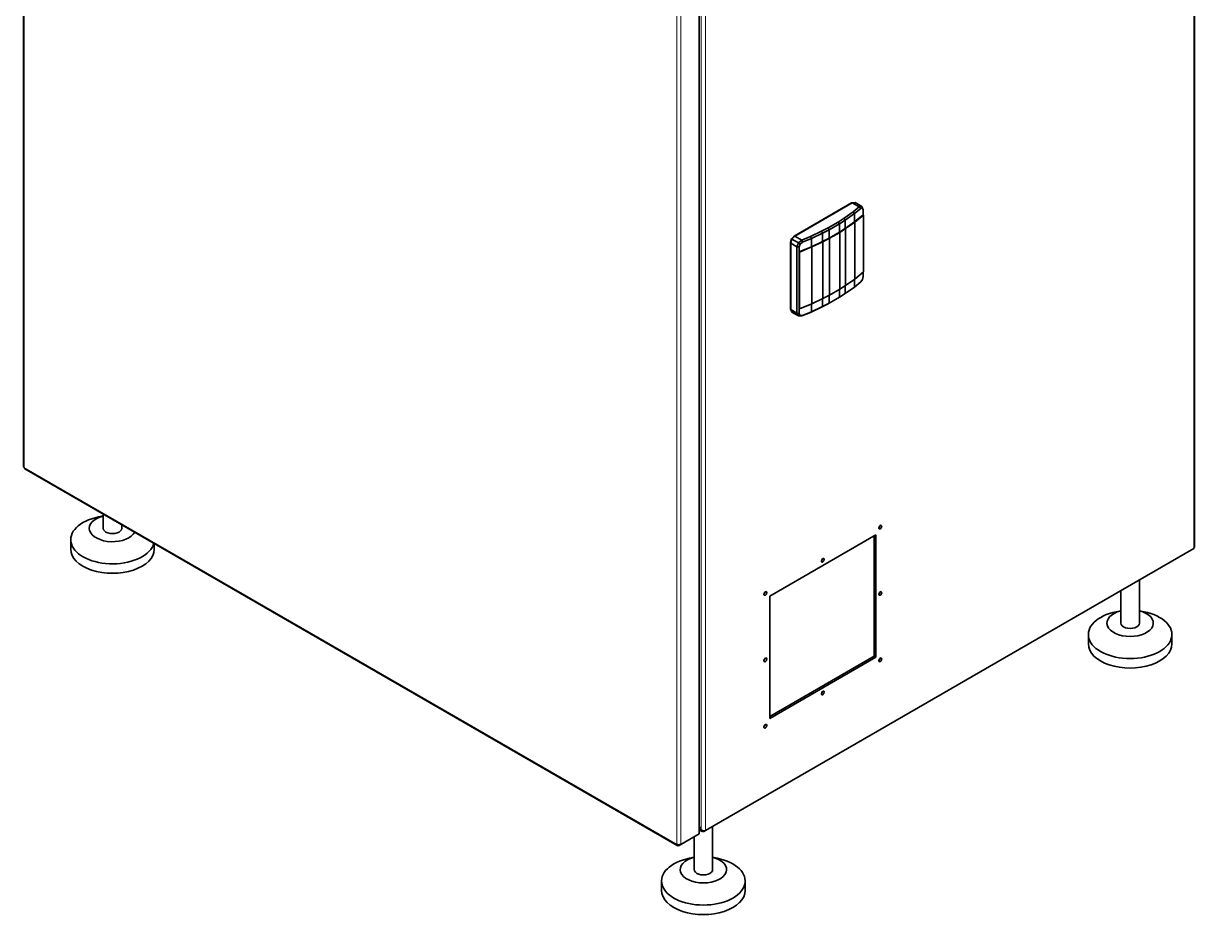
# Model space of a CAD drawing. Header units: millimetres. Extents: x 200 to 5740, y 200 to 4000.
# Drawn here: x 4595 to 5604, y 1948 to 2715 of the extents above; entities that cross this region are included whole.
import ezdxf

# ---------------------------------------------------------------- set-up
doc = ezdxf.new("R2010")
doc.units = ezdxf.units.MM
doc.header["$LTSCALE"] = 20
doc.layers.add('可見 (ISO)', color=7, linetype='Continuous', lineweight=35)
doc.layers.add('窄部可見 (ISO)', color=7, linetype='Continuous', lineweight=18)

msp = doc.modelspace()

# ---------------------------------------------------------------- linework, layer by layer
at = {"layer": '可見 (ISO)'}
for p, q in [((4595.315, 3717.82), (4595.315, 2333.859)), ((5177.642, 3401.778), (5177.642, 2017.116)), ((5604.406, 2892.153), (5604.406, 2264.456)), ((5259.383, 2532.104), (5308.74, 2560.6)), ((5260.02, 2532.063), (5309.518, 2560.641)), ((5308.74, 2560.6), (5311.04, 2560.828)), ((5308.74, 2560.6), (5309.094, 2560.396)), ((5309.518, 2560.641), (5312.018, 2560.888)), ((5309.518, 2560.641), (5315.515, 2557.178)), ((5310.23, 2552.92), (5315.515, 2557.178)), ((5311.04, 2560.828), (5311.094, 2560.797)), ((5311.282, 2551.391), (5316.726, 2555.779)), ((5312.018, 2560.888), (5317.602, 2557.664)), ((5315.515, 2557.178), (5317.602, 2557.664)), ((5315.515, 2557.178), (5316.726, 2555.779)), ((5316.726, 2555.779), (5318.187, 2556.119)), ((5317.602, 2557.664), (5318.187, 2556.119)), ((5318.187, 2556.119), (5318.792, 2554.586)), ((5318.792, 2554.586), (5318.792, 2550.342)), ((5288.639, 2539.053), (5297.411, 2544.117)), ((5297.411, 2544.117), (5302.351, 2547.354)), ((5297.411, 2544.117), (5298.377, 2542.531)), ((5298.377, 2542.531), (5303.361, 2545.796)), ((5302.351, 2547.354), (5310.23, 2552.92)), ((5302.351, 2547.354), (5303.361, 2545.796)), ((5303.361, 2545.796), (5311.282, 2551.391)), ((5303.361, 2545.796), (5303.361, 2538.694)), ((5303.361, 2538.694), (5311.282, 2544.29)), ((5303.714, 2538.49), (5311.636, 2544.085)), ((5310.23, 2552.92), (5311.282, 2551.391)), ((5311.282, 2551.391), (5311.282, 2544.29)), ((5311.282, 2544.29), (5318.792, 2550.342)), ((5319.146, 2550.138), (5311.636, 2544.085)), ((5311.636, 2544.085), (5311.636, 2495.096)), ((5319.146, 2550.138), (5318.792, 2550.342)), ((5319.146, 2550.138), (5319.146, 2501.148)), ((5273.393, 2531.652), (5283.034, 2536.201)), ((5274.199, 2529.981), (5283.891, 2534.555)), ((5283.034, 2536.201), (5288.639, 2539.053)), ((5283.034, 2536.201), (5283.891, 2534.555)), ((5283.891, 2534.555), (5289.546, 2537.432)), ((5283.891, 2534.555), (5283.891, 2527.453)), ((5288.639, 2539.053), (5289.546, 2537.432)), ((5289.546, 2537.432), (5298.377, 2542.531)), ((5289.546, 2537.432), (5289.546, 2530.331)), ((5289.546, 2530.331), (5298.377, 2535.429)), ((5289.899, 2530.126), (5298.73, 2535.225)), ((5298.377, 2542.531), (5298.377, 2535.429)), ((5298.377, 2535.429), (5303.361, 2538.694)), ((5298.73, 2535.225), (5303.714, 2538.49)), ((5298.73, 2486.235), (5298.73, 2535.225)), ((5303.714, 2489.5), (5303.714, 2538.49)), ((5256.131, 2526.471), (5257.084, 2529.676)), ((5256.131, 2469.478), (5256.131, 2526.471)), ((5256.131, 2526.471), (5256.567, 2526.219)), ((5256.485, 2525.94), (5257.52, 2529.424)), ((5256.485, 2468.785), (5256.485, 2525.94)), ((5256.485, 2525.94), (5261.763, 2522.892)), ((5257.084, 2529.676), (5259.383, 2532.104)), ((5257.084, 2529.676), (5257.52, 2529.424)), ((5257.52, 2529.424), (5260.02, 2532.063)), ((5257.52, 2529.424), (5263.104, 2526.2)), ((5259.383, 2532.104), (5259.82, 2531.852)), ((5260.02, 2532.063), (5266.017, 2528.601)), ((5261.763, 2522.892), (5263.104, 2526.2)), ((5261.763, 2465.737), (5261.763, 2522.892)), ((5261.763, 2522.892), (5263.716, 2522.788)), ((5263.104, 2526.2), (5266.017, 2528.601)), ((5263.104, 2526.2), (5264.561, 2525.158)), ((5263.716, 2522.788), (5264.561, 2525.158)), ((5263.716, 2518.544), (5274.199, 2522.88)), ((5263.716, 2518.544), (5263.716, 2522.788)), ((5264.561, 2525.158), (5266.6, 2526.838)), ((5266.017, 2528.601), (5273.393, 2531.652)), ((5266.017, 2528.601), (5266.6, 2526.838)), ((5266.6, 2526.838), (5274.199, 2529.981)), ((5273.393, 2531.652), (5274.199, 2529.981)), ((5274.199, 2529.981), (5274.199, 2522.88)), ((5274.199, 2522.88), (5283.891, 2527.453)), ((5274.552, 2522.675), (5284.244, 2527.249)), ((5283.891, 2527.453), (5289.546, 2530.331)), ((5284.244, 2527.249), (5289.899, 2530.126)), ((5284.244, 2478.259), (5284.244, 2527.249)), ((5289.899, 2481.137), (5289.899, 2530.126)), ((5263.716, 2469.554), (5263.716, 2518.544)), ((5264.07, 2518.339), (5263.716, 2518.544)), ((5264.07, 2518.339), (5274.552, 2522.675)), ((5264.07, 2469.35), (5264.07, 2518.339)), ((5274.552, 2473.686), (5274.552, 2522.675)), ((5311.636, 2495.096), (5303.714, 2489.5)), ((5311.282, 2488.198), (5311.282, 2494.846)), ((5316.726, 2492.585), (5311.282, 2488.198)), ((5319.146, 2501.148), (5311.636, 2495.096)), ((5318.187, 2494.599), (5316.726, 2492.585)), ((5318.792, 2497.108), (5318.187, 2494.599)), ((5318.792, 2500.863), (5318.792, 2497.108)), ((5298.73, 2486.235), (5289.899, 2481.137)), ((5298.377, 2479.337), (5298.377, 2486.031)), ((5303.361, 2482.602), (5298.377, 2479.337)), ((5303.714, 2489.5), (5298.73, 2486.235)), ((5303.361, 2482.602), (5303.361, 2489.268)), ((5311.282, 2488.198), (5303.361, 2482.602)), ((5264.07, 2469.35), (5274.552, 2473.686)), ((5274.199, 2466.788), (5274.199, 2473.539)), ((5284.244, 2478.259), (5274.552, 2473.686)), ((5288.639, 2473.733), (5283.034, 2470.881)), ((5283.891, 2471.361), (5283.891, 2478.092)), ((5289.546, 2474.239), (5283.891, 2471.361)), ((5289.899, 2481.137), (5284.244, 2478.259)), ((5288.639, 2473.733), (5289.546, 2474.239)), ((5289.546, 2474.239), (5289.546, 2480.957)), ((5298.377, 2479.337), (5289.546, 2474.239)), ((5257.084, 2467.373), (5256.131, 2469.478)), ((5256.485, 2469.274), (5256.131, 2469.478)), ((5257.52, 2466.496), (5256.485, 2468.785)), ((5256.485, 2468.785), (5261.763, 2465.737)), ((5257.084, 2467.373), (5257.137, 2467.342)), ((5257.52, 2466.496), (5263.104, 2463.272)), ((5263.104, 2463.272), (5261.763, 2465.737)), ((5261.763, 2465.737), (5263.716, 2465.31)), ((5263.104, 2463.272), (5264.561, 2463.638)), ((5266.017, 2463.281), (5263.104, 2463.272)), ((5263.716, 2465.31), (5263.716, 2469.554)), ((5264.07, 2469.35), (5263.716, 2469.554)), ((5264.561, 2463.638), (5263.716, 2465.31)), ((5266.6, 2463.645), (5264.561, 2463.638)), ((5273.393, 2466.332), (5266.017, 2463.281)), ((5266.017, 2463.281), (5266.6, 2463.645)), ((5274.199, 2466.788), (5266.6, 2463.645)), ((5283.034, 2470.881), (5273.393, 2466.332)), ((5273.393, 2466.332), (5274.199, 2466.788)), ((5283.891, 2471.361), (5274.199, 2466.788)), ((5283.034, 2470.881), (5283.891, 2471.361)), ((4596.565, 2331.694), (5158.714, 2007.136)), ((4664.061, 2290.993), (4660.061, 2290.176)), ((4664.061, 2280.378), (4664.061, 2292.725)), ((4680.061, 2280.378), (4680.061, 2283.487)), ((4636.061, 2262.415), (4636.061, 2270.58)), ((5238.453, 2221.999), (5329.67, 2274.663)), ((5328.256, 2170.151), (5328.256, 2273.846)), ((5329.67, 2274.663), (5329.67, 2169.335)), ((4708.061, 2262.415), (4708.061, 2267.321)), ((5603.674, 2263.085), (5182.945, 2020.178)), ((5603.674, 2263.436), (5603.674, 2263.085)), ((5556.873, 2198.729), (5556.873, 2236.065)), ((5238.453, 2116.671), (5238.453, 2221.999)), ((5540.873, 2198.729), (5540.873, 2226.827)), ((5540.873, 2209.343), (5536.873, 2208.526)), ((5556.873, 2209.343), (5560.873, 2208.526)), ((5512.873, 2180.766), (5512.873, 2188.931)), ((5584.873, 2180.766), (5584.873, 2188.931)), ((5238.453, 2118.304), (5328.256, 2170.151)), ((5329.67, 2169.335), (5328.256, 2170.151)), ((5329.67, 2169.335), (5238.453, 2116.671)), ((5179.41, 2020.586), (5177.642, 2023.648)), ((5177.642, 2023.532), (5179.36, 2020.557)), ((5180.128, 2019.268), (5177.642, 2020.703)), ((5179.41, 2020.586), (5179.36, 2020.557)), ((5181.481, 2019.332), (5182.945, 2020.178)), ((5189.178, 1986.439), (5189.178, 2023.776)), ((5161.402, 2008.121), (5161.732, 2007.93)), ((5177.642, 2017.116), (5161.732, 2007.93)), ((5161.732, 2007.93), (5161.732, 2008.281)), ((5173.178, 1986.439), (5173.178, 2014.538)), ((5159.964, 2007.858), (5159.964, 2007.26)), ((5159.964, 2007.26), (5160.268, 2007.085)), ((5160.268, 2007.085), (5161.732, 2007.93)), ((5160.268, 2007.869), (5160.268, 2007.085)), ((5173.178, 1997.054), (5169.178, 1996.237)), ((5189.178, 1997.054), (5193.178, 1996.237)), ((5145.178, 1968.476), (5145.178, 1976.641)), ((5217.178, 1968.476), (5217.178, 1976.641))]:
    msp.add_line(p, q, dxfattribs=at)
for centre, major_axis, start_param, end_param in [((4597.815, 2333.859), (-2.5, 0), 0, 0.78539816), ((4597.815, 2333.859), (-1.25, -2.165), 5.49778714, 6.28318531), ((4672.061, 2280.378), (20, 0), 1.98231317, 5.99073327), ((4672.061, 2270.58), (-36, 0), 5.05222589, 9.27818313), ((5332.145, 2282.215), (0.875, 1.516), 4.08254945, 5.34222851), ((4672.061, 2280.378), (8, 0), 3.14159265, 6.28318531), ((4672.061, 2262.415), (36, 0), 3.14159265, 6.28318531), ((5601.906, 2264.456), (2.5, 0), 5.49778714, 6.28318531), ((5282.647, 2253.638), (0.875, 1.516), 4.08254945, 5.34222851), ((5233.15, 2225.061), (0.875, 1.516), 4.08254945, 5.34222851), ((5332.145, 2225.061), (0.875, 1.516), 4.08254945, 5.34222851), ((5548.873, 2188.931), (-36, 0), 5.05222589, 10.65573738), ((5548.873, 2198.729), (20, 0), 1.98231317, 7.44246479), ((5548.873, 2198.729), (8, 0), 3.14159265, 6.28318531), ((5548.873, 2180.766), (36, 0), 3.14159265, 6.28318531), ((5233.15, 2167.906), (0.875, 1.516), 4.08254945, 5.34222851), ((5332.145, 2167.906), (0.875, 1.516), 4.08254945, 5.34222851), ((5282.647, 2139.328), (0.875, 1.516), 4.08254945, 5.34222851), ((5233.15, 2110.751), (0.875, 1.516), 4.08254945, 5.34222851), ((5159.964, 2009.301), (-1.25, -2.165), 5.49778714, 7.06858347), ((5159.964, 2009.301), (-2.5, 0), 0.78539816, 2.35619449), ((5181.178, 1976.641), (-36, 0), 5.05222589, 10.65573738), ((5181.178, 1986.439), (20, 0), 1.98231317, 7.44246479), ((5181.178, 1986.439), (8, 0), 3.14159265, 6.28318531), ((5181.178, 1968.476), (36, 0), 3.14159265, 6.28318531)]:
    msp.add_ellipse(centre, major_axis=major_axis, ratio=0.57735027, start_param=start_param, end_param=end_param, dxfattribs=at)
for centre in [(5333.559, 2281.399), (5284.062, 2252.821), (5234.564, 2224.244), (5333.559, 2224.244), (5234.564, 2167.089), (5333.559, 2167.089), (5284.062, 2138.512), (5234.564, 2109.935)]:
    msp.add_ellipse(centre, major_axis=(-0.875, -1.516), ratio=0.57735027, dxfattribs=at)
msp.add_open_spline([(5318.036, 2556.519), (5318.13, 2556.268), (5318.228, 2556.014), (5318.331, 2555.755)], degree=3, dxfattribs=at)
for points, knots in [([(5179.36, 2020.557), (5179.486, 2019.755), (5179.977, 2019.182), (5180.592, 2019.118), (5180.878, 2019.088), (5181.187, 2019.162), (5181.481, 2019.332)], [1.57079633, 1.57079633, 1.57079633, 1.57079633, 2.6423252, 2.6423252, 2.6423252, 3.14159265, 3.14159265, 3.14159265, 3.14159265]), ([(5182.945, 2020.178), (5182.314, 2019.813), (5181.329, 2019.753), (5180.472, 2020.026), (5180.073, 2020.154), (5179.704, 2020.348), (5179.41, 2020.586)], [-3.14159265, -3.14159265, -3.14159265, -3.14159265, -2.07006379, -2.07006379, -2.07006379, -1.57079633, -1.57079633, -1.57079633, -1.57079633])]:
    msp.add_open_spline(points, degree=3, knots=knots, dxfattribs=at)
at = {"layer": '窄部可見 (ISO)'}
for p, q in [((4596.047, 3716.8), (4596.047, 2332.838)), ((5179.41, 2020.586), (5179.41, 3404.432)), ((5182.945, 3404.84), (5182.945, 2020.178)), ((5158.197, 2008.281), (5158.197, 3392.242)), ((5161.732, 3392.242), (5161.732, 2008.281)), ((5603.674, 2263.436), (5603.674, 2891.73)), ((4596.047, 2332.838), (5158.197, 2008.281)), ((5177.642, 2021.549), (5179.36, 2020.557)), ((5181.481, 2019.852), (5181.481, 2019.332))]:
    msp.add_line(p, q, dxfattribs=at)

doc.saveas('drawing.dxf')
